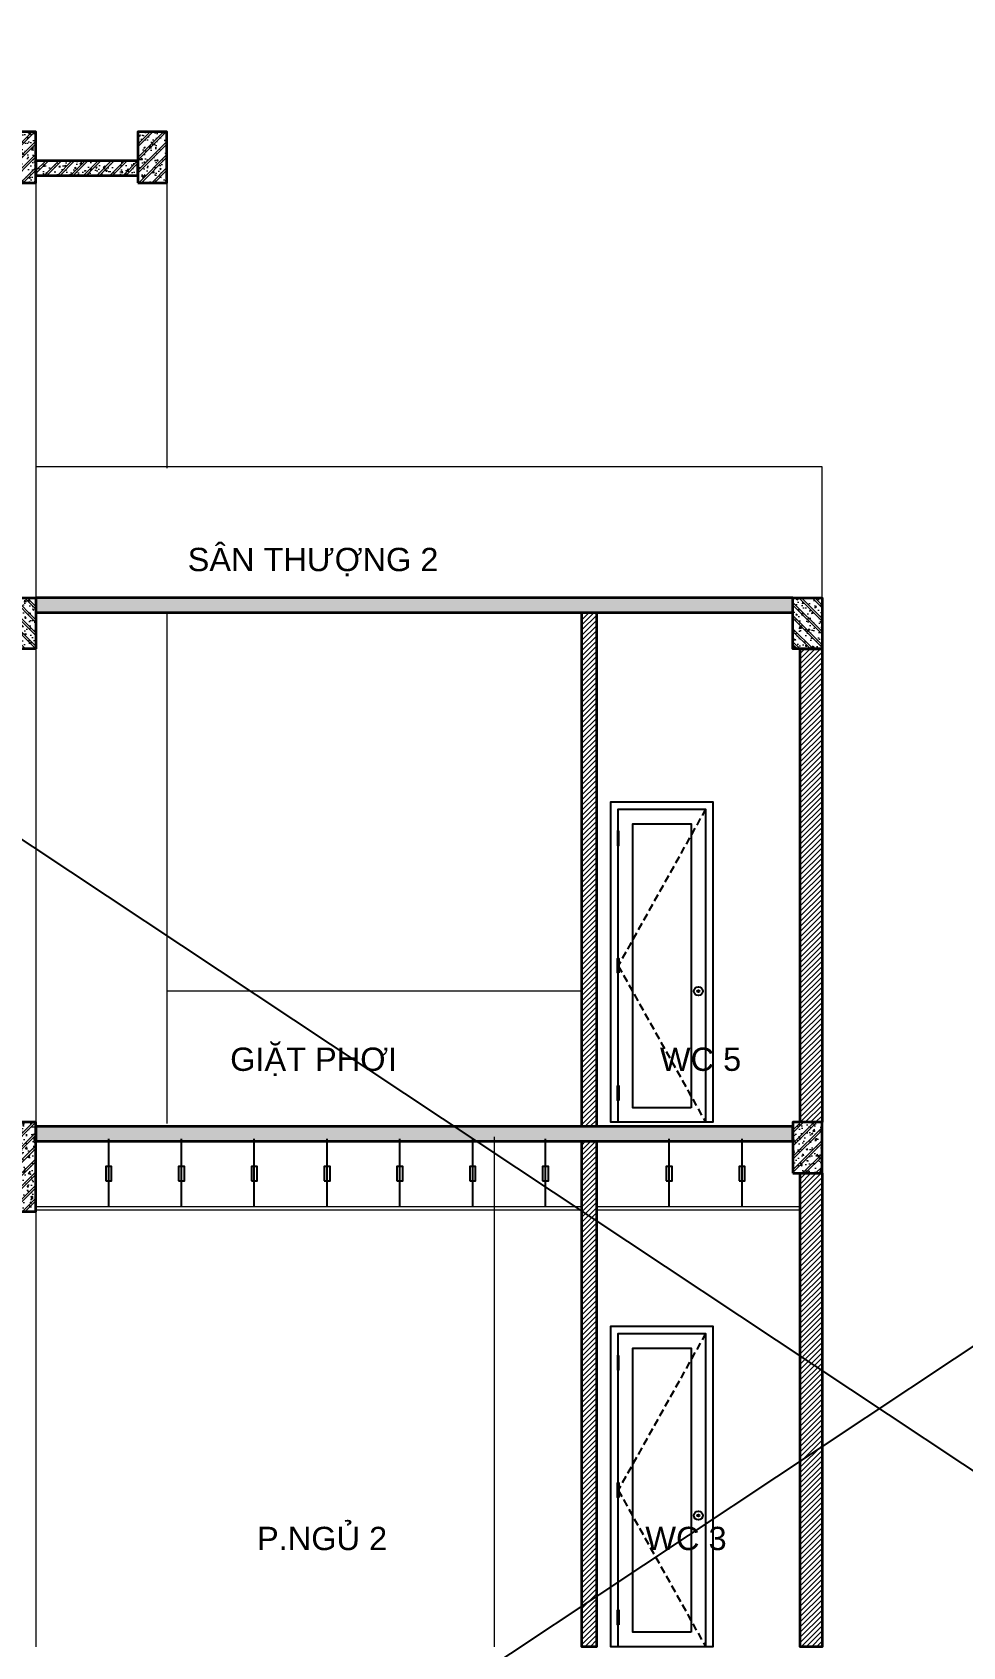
# Model space of a CAD drawing. Header units: inches. Extents: x 236662 to 497023, y -248575 to 81795.
# Drawn here: x 444149 to 450540, y -205539 to -194456 of the extents above; entities that cross this region are included whole.
import ezdxf

# ---------------------------------------------------------------- set-up
doc = ezdxf.new("R2010")
doc.units = ezdxf.units.IN
doc.header["$LTSCALE"] = 10
doc.header["$MEASUREMENT"] = 0
doc.linetypes.add('HIDDEN', pattern=[0.375, 0.25, -0.125])
for name, color, linetype in [('01. HP_TEXT', 9, 'Continuous'), ('04. HP_CUA', 153, 'Continuous'), ('07. HP_KY HIEU', 43, 'Continuous')]:
    doc.layers.add(name, color=color, linetype=linetype)
for name, color, linetype, lineweight in [('02. HP_BE TONG', 1, 'Continuous', 35), ('03. HP_TUONG', 2, 'Continuous', 35), ('06. HP_THAY 1', 134, 'Continuous', 15), ('06. HP_THAY 2', 147, 'Continuous', 13), ('09_HP_HATCH', 8, 'Continuous', 5)]:
    doc.layers.add(name, color=color, linetype=linetype, lineweight=lineweight)
doc.styles.add('TEXT (none)', font='arial.ttf')
pattern_1 = [(45, (449574.258, -211899.537), (-17.67767, 17.67767), [])]

# ---------------------------------------------------------------- blocks, each defined once
blk = doc.blocks.new('ÁDASDASDWD')
at = {"layer": '09_HP_HATCH'}
h = blk.add_hatch(dxfattribs=at)
h.set_pattern_fill('CHAU-01', color=256, scale=15, pattern_type=2)
h.set_pattern_definition([(50, (-55376.965, -37444.2), (107.58903, -9.41282), [11.25, -123.75]), (355, (-55376.97, -37444.2), (-20.8127, 112.82882), [9, -99]), (100.4514, (-55368, -37444.99), (86.7764, 103.41593), [9.56103, -105.17132]), (46.1842, (-55376.97, -37414.2), (160.08616, -24.82785), [16.875, -185.625]), (96.6356, (-55363.62, -37416.27), (140.1994, 146.11768), [14.34154, -157.75695]), (351.1842, (-55376.97, -37414.2), (140.1993, 146.1178), [13.5, -148.5]), (21, (-55361.965, -37421.7), (89.53606, -60.39283), [11.25, -123.75]), (326, (-55361.97, -37421.7), (36.4973, 108.7725), [9, -99]), (71.4514, (-55354.5, -37426.73), (126.0334, 48.37957), [9.56103, -105.17132]), (37.5, (-55376.965, -37444.2), (1.823978, 49.934078), [0, -97.8, 0, -100.5, 0, -99.375]), (7.5, (-55376.965, -37444.2), (39.46043, 59.161757), [0, -57.3, 0, -95.55, 0, -37.875]), (327.5, (-55410.415, -37444.2), (80.073365, -3.38323), [0, -37.5, 0, -117, 0, -155.25]), (317.5, (-55425.415, -37444.2), (87.477925, 15.01575), [0, -48.75, 0, -77.7, 0, -110.25]), (45, (-55376.965, -37444.2), (-45.07806, 45.07806), []), (45, (-55376.965, -37425.827), (-45.07806, 45.07806), [])])
h.paths.add_polyline_path([(-100, -350), (100, -350), (100, 0), (-100, 0)])
at = {"layer": '02. HP_BE TONG'}
blk.add_lwpolyline([(-100, -350), (100, -350), (100, 0), (-100, 0)], close=True, dxfattribs=at)
blk = doc.blocks.new('*U310')
at = {"ltscale": 20}
h = blk.add_hatch(dxfattribs=at)
h.set_pattern_fill('_USER', color=8, scale=34, angle=32.992, style=0, pattern_type=0)
h.set_pattern_definition([(180, (55, 2000), (2e-12, -34), [])])
h.paths.add_polyline_path([(55, 2000), (45, 2000), (45, 1900), (55, 1900)])
h = blk.add_hatch(dxfattribs=at)
h.set_pattern_fill('_USER', color=8, scale=34, angle=32.992, style=0, pattern_type=0)
h.set_pattern_definition([(180, (55, 1025), (4e-12, 34), [])])
h.paths.add_polyline_path([(55, 1025), (45, 1025), (45, 1125), (55, 1125)])
h = blk.add_hatch(dxfattribs=at)
h.set_pattern_fill('_USER', color=8, scale=34, angle=32.992, style=0, pattern_type=0)
h.set_pattern_definition([(180, (55, 150), (4e-12, 34), [])])
h.paths.add_polyline_path([(55, 150), (45, 150), (45, 250), (55, 250)])
for points in [[(50, 0), (0, 0), (0, 2200), (700, 2200), (700, 0), (650, 0)], [(50, 2000), (50, 2150), (650, 2150), (650, 0), (50, 0), (50, 150)], [(50, 1125), (50, 1900)], [(50, 250), (50, 1025)]]:
    blk.add_lwpolyline(points)
at = {"color": 8, "linetype": 'HIDDEN', "ltscale": 20}
blk.add_lwpolyline([(650, 2150), (50, 1075), (650, 0)], dxfattribs=at)
for points in [[(55, 2000), (45, 2000), (45, 1900), (55, 1900)], [(550, 100), (150, 100), (150, 2050), (550, 2050)], [(55, 1025), (45, 1025), (45, 1125), (55, 1125)], [(55, 150), (45, 150), (45, 250), (55, 250)]]:
    blk.add_lwpolyline(points, close=True)
for radius in [30, 7]:
    blk.add_circle((600, 900), radius)

msp = doc.modelspace()

# ---------------------------------------------------------------- hatches: boundary and pattern name
at = {"layer": '09_HP_HATCH'}
h = msp.add_hatch(dxfattribs=at)
h.set_pattern_fill('CHAU-01', color=256, scale=15, pattern_type=2)
h.set_pattern_definition([(50, (306987.775, -274279.59), (107.589027, -9.41282), [11.25, -123.75]), (355, (306987.78, -274279.59), (-20.8127, 112.82882), [9, -99]), (100.4514, (306996.74, -274280.37), (86.77641, 103.41593), [9.56103, -105.17132]), (46.1842, (306987.78, -274249.59), (160.08616, -24.82785), [16.875, -185.625]), (96.6356, (307001.12, -274251.66), (140.1994, 146.11768), [14.34154, -157.75695]), (351.1842, (306987.78, -274249.59), (140.1993, 146.11779), [13.5, -148.5]), (21, (307002.775, -274257.09), (89.53606, -60.392834), [11.25, -123.75]), (326, (307002.78, -274257.09), (36.4973, 108.77251), [9, -99]), (71.4514, (307010.24, -274262.12), (126.033394, 48.379575), [9.56103, -105.17132]), (37.5, (306987.775, -274279.586), (1.823978, 49.934078), [0, -97.8, 0, -100.5, 0, -99.375]), (7.5, (306987.775, -274279.586), (39.46043, 59.161757), [0, -57.3, 0, -95.55, 0, -37.875]), (327.5, (306954.325, -274279.586), (80.073365, -3.383231), [0, -37.5, 0, -117, 0, -155.25]), (317.5, (306939.325, -274279.586), (87.477925, 15.015747), [0, -48.75, 0, -77.7, 0, -110.25]), (45, (306987.775, -274279.586), (-45.078057, 45.078057), []), (45, (306987.775, -274261.21), (-45.078057, 45.078057), [])])
h.paths.add_polyline_path([(444174.3, -195338.5), (444174.3, -195438.5), (444874.3, -195438.5), (444874.3, -195338.5)])
h = msp.add_hatch(dxfattribs=at)
h.set_pattern_fill('CHAU-01', color=256, scale=15, pattern_type=2)
h.set_pattern_definition([(50, (311287.775, -277279.59), (107.589027, -9.41282), [11.25, -123.75]), (355, (311287.78, -277279.59), (-20.8127, 112.82882), [9, -99]), (100.4514, (311296.74, -277280.37), (86.77641, 103.41593), [9.56103, -105.17132]), (46.1842, (311287.78, -277249.59), (160.08616, -24.82785), [16.875, -185.625]), (96.6356, (311301.12, -277251.66), (140.1994, 146.11768), [14.34154, -157.75695]), (351.1842, (311287.78, -277249.59), (140.1993, 146.11779), [13.5, -148.5]), (21, (311302.775, -277257.09), (89.53606, -60.392834), [11.25, -123.75]), (326, (311302.78, -277257.09), (36.4973, 108.77251), [9, -99]), (71.4514, (311310.24, -277262.12), (126.033394, 48.379575), [9.56103, -105.17132]), (37.5, (311287.775, -277279.586), (1.823978, 49.934078), [0, -97.8, 0, -100.5, 0, -99.375]), (7.5, (311287.775, -277279.586), (39.46043, 59.161757), [0, -57.3, 0, -95.55, 0, -37.875]), (327.5, (311254.325, -277279.586), (80.073365, -3.383231), [0, -37.5, 0, -117, 0, -155.25]), (317.5, (311239.325, -277279.586), (87.477925, 15.015747), [0, -48.75, 0, -77.7, 0, -110.25]), (45, (311287.775, -277279.586), (-45.078057, 45.078057), []), (45, (311287.775, -277261.21), (-45.078057, 45.078057), [])])
h.paths.add_polyline_path([(444174.3, -198338.5), (444174.3, -198438.5), (449374.3, -198438.5), (449374.3, -198338.5)])
h = msp.add_hatch(dxfattribs=at)
h.set_pattern_fill('ANSI31', color=8, scale=200)
h.set_pattern_definition(pattern_1)
h.paths.add_polyline_path([(444074.3, -198688.5), (443974.3, -198688.5), (443974.3, -199638.5), (444074.3, -199638.5)])
h.paths.add_polyline_path([(444074.3, -201038.5), (443974.3, -201038.5), (443974.3, -201938.5), (444074.3, -201938.5)])
h.paths.add_polyline_path([(448024.3, -198438.5), (447924.3, -198438.5), (447924.3, -201968.5), (448024.3, -201968.5)])
h.paths.add_polyline_path([(449574.3, -198688.5), (449424.3, -198688.5), (449424.3, -201938.5), (449574.3, -201938.5)])
h = msp.add_hatch(dxfattribs=at)
h.set_pattern_fill('CHAU-01', color=256, scale=15, pattern_type=2)
h.set_pattern_definition([(50, (388697.29, -239382.74), (107.58903, -9.41282), [11.25, -123.75]), (355, (388697.29, -239382.74), (-20.8127, 112.82882), [9, -99]), (100.4514, (388706.26, -239383.52), (86.7764, 103.41593), [9.56103, -105.17132]), (46.1842, (388697.29, -239352.74), (160.08616, -24.82785), [16.875, -185.625]), (96.6356, (388710.63, -239354.81), (140.1994, 146.11768), [14.34154, -157.75695]), (351.1842, (388697.3, -239352.74), (140.1993, 146.1178), [13.5, -148.5]), (21, (388712.29, -239360.24), (89.53606, -60.39283), [11.25, -123.75]), (326, (388712.29, -239360.24), (36.4973, 108.7725), [9, -99]), (71.4514, (388719.75, -239365.27), (126.0334, 48.37957), [9.56103, -105.17132]), (37.5, (388697.293, -239382.74), (1.823978, 49.934078), [0, -97.8, 0, -100.5, 0, -99.375]), (7.5, (388697.293, -239382.74), (39.46043, 59.161757), [0, -57.3, 0, -95.55, 0, -37.875]), (327.5, (388663.843, -239382.74), (80.073365, -3.38323), [0, -37.5, 0, -117, 0, -155.25]), (317.5, (388648.84, -239382.74), (87.477925, 15.01575), [0, -48.75, 0, -77.7, 0, -110.25]), (45, (388697.29, -239382.74), (-45.07806, 45.07806), []), (45, (388697.29, -239364.364), (-45.07806, 45.07806), [])])
h.paths.add_polyline_path([(443974.3, -202551.5), (444174.3, -202551.5), (444174.3, -201938.5), (443974.3, -201938.5)])
h = msp.add_hatch(dxfattribs=at)
h.set_pattern_fill('CHAU-01', color=256, scale=15, pattern_type=2)
h.set_pattern_definition([(50, (306987.775, -280909.59), (107.589027, -9.41282), [11.25, -123.75]), (355, (306987.78, -280909.59), (-20.8127, 112.82882), [9, -99]), (100.4514, (306996.74, -280910.37), (86.77641, 103.41593), [9.56103, -105.17132]), (46.1842, (306987.78, -280879.59), (160.08616, -24.82785), [16.875, -185.625]), (96.6356, (307001.12, -280881.66), (140.1994, 146.11768), [14.34154, -157.75695]), (351.1842, (306987.78, -280879.59), (140.1993, 146.11779), [13.5, -148.5]), (21, (307002.775, -280887.09), (89.53606, -60.392834), [11.25, -123.75]), (326, (307002.78, -280887.09), (36.4973, 108.77251), [9, -99]), (71.4514, (307010.24, -280892.12), (126.033394, 48.379575), [9.56103, -105.17132]), (37.5, (306987.775, -280909.586), (1.823978, 49.934078), [0, -97.8, 0, -100.5, 0, -99.375]), (7.5, (306987.775, -280909.586), (39.46043, 59.161757), [0, -57.3, 0, -95.55, 0, -37.875]), (327.5, (306954.325, -280909.586), (80.073365, -3.383231), [0, -37.5, 0, -117, 0, -155.25]), (317.5, (306939.325, -280909.586), (87.477925, 15.015747), [0, -48.75, 0, -77.7, 0, -110.25]), (45, (306987.775, -280909.586), (-45.078057, 45.078057), []), (45, (306987.775, -280891.21), (-45.078057, 45.078057), [])])
h.paths.add_polyline_path([(444174.3, -201968.5), (444174.3, -202068.5), (449374.3, -202068.5), (449374.3, -201968.5)])
h = msp.add_hatch(dxfattribs=at)
h.set_pattern_fill('ANSI31', color=8, scale=200)
h.set_pattern_definition(pattern_1)
h.paths.add_polyline_path([(444074.3, -202551.5), (443974.3, -202551.5), (443974.3, -203238.5), (444074.3, -203238.5)])
h.paths.add_polyline_path([(444074.3, -204638.5), (443974.3, -204638.5), (443974.3, -205538.5), (444074.3, -205538.5)])
h.paths.add_polyline_path([(448024.3, -202068.5), (447924.3, -202068.5), (447924.3, -205538.5), (448024.3, -205538.5)])
h.paths.add_polyline_path([(449574.3, -202288.5), (449424.3, -202288.5), (449424.3, -205538.5), (449574.3, -205538.5)])

# ---------------------------------------------------------------- linework, layer by layer
for p, q in [((402912.4, -172693.2), (497022.9, -235116.6)), ((402912.4, -235116.6), (497022.9, -172693.2))]:
    msp.add_line(p, q)
at = {"layer": '02. HP_BE TONG'}
for points in [[(444174.3, -195338.5), (444174.3, -195438.5), (444874.3, -195438.5), (444874.3, -195338.5)], [(444174.3, -198338.5), (444174.3, -198438.5), (449374.3, -198438.5), (449374.3, -198338.5)], [(443974.3, -202551.5), (444174.3, -202551.5), (444174.3, -201938.5), (443974.3, -201938.5)], [(444174.3, -201968.5), (444174.3, -202068.5), (449374.3, -202068.5), (449374.3, -201968.5)]]:
    msp.add_lwpolyline(points, close=True, dxfattribs=at)
at = {"layer": '03. HP_TUONG'}
for points in [[(447924.3, -198438.5), (448024.3, -198438.5), (448024.3, -201968.5), (447924.3, -201968.5)], [(449424.3, -198688.5), (449574.3, -198688.5), (449574.3, -201938.5), (449424.3, -201938.5)], [(447924.3, -202068.5), (448024.3, -202068.5), (448024.3, -205538.5), (447924.3, -205538.5)], [(449424.3, -202288.5), (449574.3, -202288.5), (449574.3, -205538.5), (449424.3, -205538.5)]]:
    msp.add_lwpolyline(points, close=True, dxfattribs=at)
at = {"layer": '06. HP_THAY 1'}
for p, q in [((444174.3, -195438.5), (444174.3, -198338.5)), ((445074.3, -195438.5), (445074.3, -197447.5)), ((445074.3, -198438.5), (445074.3, -201947.5)), ((444174.3, -198638.5), (444174.3, -201938.5)), ((447324.3, -205538.5), (447324.3, -202038.5)), ((444174.3, -202538.5), (444174.3, -205538.5))]:
    msp.add_line(p, q, dxfattribs=at)
for points in [[(449574.3, -198338.5), (449574.3, -197438.5), (444174.3, -197438.5)], [(447924.3, -201947.5), (447924.3, -201038.5), (445074.3, -201038.5)]]:
    msp.add_lwpolyline(points, dxfattribs=at)
at = {"layer": '06. HP_THAY 2'}
for points in [[(444174.3, -202538.5), (447924.3, -202538.5), (447924.3, -202518.5), (444174.3, -202518.5)], [(448024.3, -202538.5), (449424.3, -202538.5), (449424.3, -202518.5), (448024.3, -202518.5)]]:
    msp.add_lwpolyline(points, close=True, dxfattribs=at)
at = {"layer": '07. HP_KY HIEU'}
for p, q in [((444674.3, -202518.5), (444674.3, -202051.3)), ((445174.3, -202518.5), (445174.3, -202051.3)), ((445674.3, -202518.5), (445674.3, -202051.3)), ((446174.3, -202518.5), (446174.3, -202051.3)), ((446674.3, -202518.5), (446674.3, -202051.3)), ((447174.3, -202518.5), (447174.3, -202051.3)), ((447674.3, -202518.5), (447674.3, -202051.3)), ((448524.3, -202518.5), (448524.3, -202051.3)), ((449024.3, -202518.5), (449024.3, -202051.3))]:
    msp.add_line(p, q, dxfattribs=at)
for points in [[(444654.3, -202341.4), (444694.3, -202341.4), (444694.3, -202241.4), (444654.3, -202241.4)], [(445154.3, -202341.4), (445194.3, -202341.4), (445194.3, -202241.4), (445154.3, -202241.4)], [(445654.3, -202341.4), (445694.3, -202341.4), (445694.3, -202241.4), (445654.3, -202241.4)], [(446154.3, -202341.4), (446194.3, -202341.4), (446194.3, -202241.4), (446154.3, -202241.4)], [(446654.3, -202341.4), (446694.3, -202341.4), (446694.3, -202241.4), (446654.3, -202241.4)], [(447154.3, -202341.4), (447194.3, -202341.4), (447194.3, -202241.4), (447154.3, -202241.4)], [(447654.3, -202341.4), (447694.3, -202341.4), (447694.3, -202241.4), (447654.3, -202241.4)], [(448504.3, -202341.4), (448544.3, -202341.4), (448544.3, -202241.4), (448504.3, -202241.4)], [(449004.3, -202341.4), (449044.3, -202341.4), (449044.3, -202241.4), (449004.3, -202241.4)]]:
    msp.add_lwpolyline(points, close=True, dxfattribs=at)

# ---------------------------------------------------------------- block references
at = {"layer": '04. HP_CUA'}
for p in [(448124.3, -201938.5), (448124.3, -205538.5)]:
    msp.add_blockref('*U310', p, dxfattribs=at)
at = {"layer": '06. HP_THAY 1'}
for p in [(444074.3, -195138.5), (444974.3, -195138.5), (449474.3, -201938.5)]:
    msp.add_blockref('ÁDASDASDWD', p, dxfattribs=at)
at = {"layer": '06. HP_THAY 1', "xscale": -1}
for p in [(444074.3, -198338.5), (449474.3, -198338.5)]:
    msp.add_blockref('ÁDASDASDWD', p, dxfattribs=at)

# ---------------------------------------------------------------- texts
at = {"layer": '01. HP_TEXT', "style": 'TEXT (none)'}
for s, height, p in [('SÂN THƯỢNG 2', 159.876, (445216.7, -198154.8)), ('GIẶT PHƠI', 159.88, (445508.5, -201585.5)), ('WC 5', 159.88, (448460.4, -201585.5)), ('P.NGỦ 2', 159.88, (445693.3, -204875.3)), ('WC 3 ', 159.88, (448360.4, -204875.3))]:
    msp.add_text(s, height=height, dxfattribs=at).set_placement(p)

doc.saveas('drawing.dxf')
